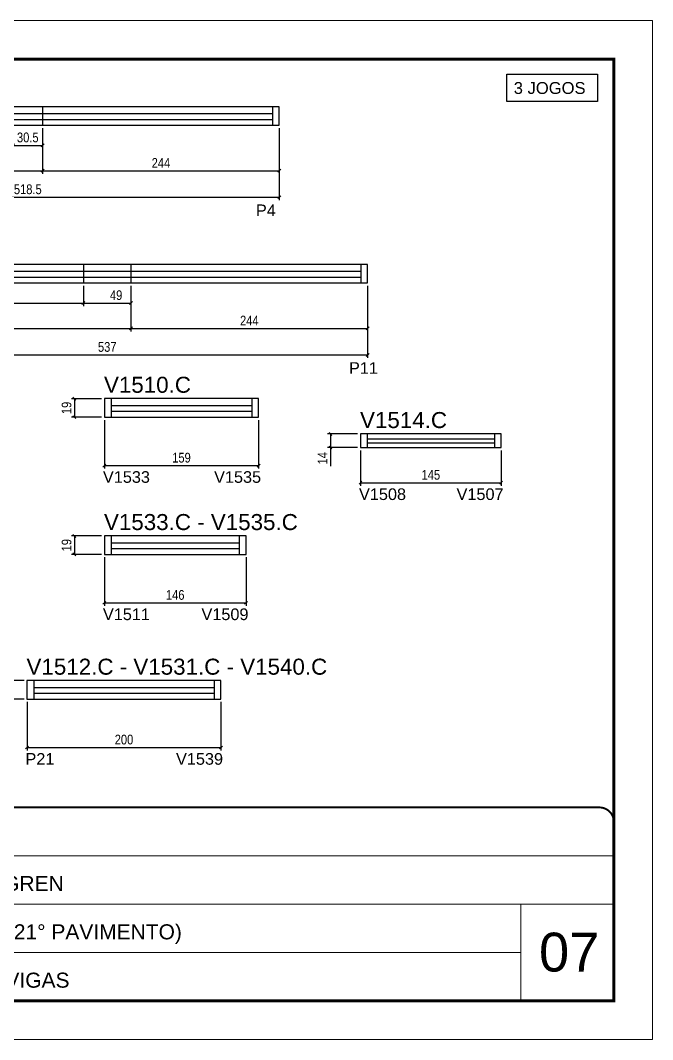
# Model space of a CAD drawing. Extents: x 1959 to 8212, y 239 to 4735.
# Drawn here: x 5975 to 6627, y 2537 to 3587 of the extents above; entities that cross this region are included whole.
import ezdxf

# ---------------------------------------------------------------- set-up
doc = ezdxf.new("R2010")
doc.units = 0
doc.linetypes.add('CONTINUO', pattern=[0])
doc.linetypes.add('DASHED', pattern=[0.75, 0.5, -0.25])
for name, color, linetype in [('5', 5, 'Continuous'), ('COTA', 241, 'Continuous'), ('NOMENCLATURA', 7, 'Continuous'), ('Painéis', 200, 'Continuous'), ('SARR_2.2x7', 40, 'Continuous'), ('SARR_EDITAR', 141, 'Continuous')]:
    doc.layers.add(name, color=color, linetype=linetype)
for name, color, linetype, lineweight in [('CARIMBO', 255, 'Continuous', 9), ('Folhas', 255, 'Continuous', 9), ('SARRAFO DE PRESSAO', 251, 'DASHED', 9)]:
    doc.layers.add(name, color=color, linetype=linetype, lineweight=lineweight)
doc.styles.add('ARIAL', font='arial.ttf')
doc.styles.add('COTA TECNICA', font='techl___.ttf', dxfattribs={"height": 10})
doc.styles.add('COTA TECNICA-50', font='techl___.ttf', dxfattribs={"height": 10})
doc.styles.get("Standard").update_dxf_attribs({"font": 'arial.ttf'})
doc.dimstyles.new('COTA PAINEL-50', dxfattribs={"dimtxt": 10, "dimasz": 3, "dimexe": 3, "dimexo": 3, "dimgap": 3, "dimtad": 1, "dimdec": 1, "dimzin": 12, "dimdsep": 46, "dimtxsty": 'COTA TECNICA-50', "dimblk1": 'OBLIQUE', "dimblk2": 'OBLIQUE', "dimsah": 1, "dimcen": 0.9, "dimclrd": 4, "dimclre": 4, "dimclrt": 240, "dimadec": 1, "dimazin": 3, "dimtfac": 1, "dimtdec": 1, "dimtmove": 0, "dimatfit": 3, "dimfxl": 1, "dimtolj": 1, "dimtzin": 12, "dimarcsym": 0})
doc.dimstyles.new('PAINEL', dxfattribs={"dimtxt": 10, "dimasz": 3, "dimexe": 3, "dimexo": 3, "dimgap": 3, "dimtad": 1, "dimdec": 1, "dimzin": 12, "dimdsep": 46, "dimtxsty": 'COTA TECNICA', "dimblk1": 'OBLIQUE', "dimblk2": 'OBLIQUE', "dimsah": 1, "dimcen": 0.9, "dimclrd": 4, "dimclre": 4, "dimclrt": 240, "dimadec": 1, "dimazin": 3, "dimtfac": 1, "dimtdec": 1, "dimtmove": 0, "dimatfit": 3, "dimfxl": 1, "dimtolj": 1, "dimtzin": 12, "dimarcsym": 0})

# ---------------------------------------------------------------- blocks, each defined once
blk = doc.blocks.new('9999999999')
at = {"color": 30, "linetype": 'CONTINUO'}
for p, q in [((98564.6, 34379.6), (99584, 34379.6)), ((98564.6, 34329.8), (99488, 34329.8)), ((99584, 34329.8), (99488, 34329.8)), ((99488, 34329.8), (99488, 34230.2)), ((98564.6, 34280), (99488, 34280))]:
    blk.add_line(p, q, dxfattribs=at)
at = {"color": 30, "linetype": 'CONTINUO', "const_width": 2}
blk.add_lwpolyline([(99584, 34230.2), (99584, 34414.4, 0.414214), (99569, 34429.4), (98229, 34429.4, 0.414214), (98214, 34414.4), (98214, 34245.2, 0.414214), (98229, 34230.2), (99584, 34230.2)], format="xyb", dxfattribs=at)
at = {"layer": 'Folhas'}
blk.add_lwpolyline([(98139, 34190.2), (99624, 34190.2), (99624, 35240.2), (98139, 35240.2)], close=True, dxfattribs=at)
at = {"layer": 'Folhas', "color": 30, "const_width": 3}
blk.add_lwpolyline([(98214, 34230.2), (99584, 34230.2), (99584, 35200.2), (98214, 35200.2)], close=True, dxfattribs=at)
at = {"color": 7, "linetype": 'Continuous', "ltscale": 5, "style": 'ARIAL'}
for s, p in [('LEAF LOEFGREN', (98837.7, 34343.3)), ('TIPO (7° AO 21° PAVIMENTO)', (98837.7, 34293.5)), ('FUNDO DE VIGAS', (98837.7, 34243.7))]:
    blk.add_text(s, height=15.483, dxfattribs=at).set_placement(p)
blk = doc.blocks.new('_Oblique')
at = {"color": 0, "linetype": 'ByBlock', "lineweight": -2}
blk.add_line((-0.5, -0.5), (0.5, 0.5), dxfattribs=at)
blk = doc.blocks.new('*D393')
at = {"layer": 'COTA', "color": 4, "linetype": 'ByBlock', "lineweight": -2, "transparency": 16777216}
for p, q in [((5723.8, 3475.6), (5723.8, 3401.5)), ((6242.3, 3475.6), (6242.3, 3401.5)), ((5723.8, 3404.5), (6242.3, 3404.5))]:
    blk.add_line(p, q, dxfattribs=at)
at = {"layer": 'Defpoints', "color": 0, "linetype": 'ByBlock', "transparency": 16777216}
for p in [(5723.8, 3478.6), (6242.3, 3478.6), (6242.3, 3404.5)]:
    blk.add_point(p, dxfattribs=at)
at = {"layer": 'COTA', "color": 4, "linetype": 'ByBlock', "lineweight": -2, "transparency": 16777216, "xscale": 3, "yscale": 3, "zscale": 3, "rotation": 180}
blk.add_blockref('_Oblique', (5723.8, 3404.5), dxfattribs=at)
at = {"layer": 'COTA', "color": 4, "linetype": 'ByBlock', "lineweight": -2, "transparency": 16777216, "xscale": 3, "yscale": 3, "zscale": 3}
blk.add_blockref('_Oblique', (6242.3, 3404.5), dxfattribs=at)
at = {"layer": 'COTA', "color": 240, "linetype": 'ByBlock', "transparency": 16777216, "insert": (5983, 3412.6), "char_height": 10, "attachment_point": 5, "style": 'COTA TECNICA-50'}
blk.add_mtext('\\A1;518.5', dxfattribs=at)
blk = doc.blocks.new('*D394')
at = {"layer": 'COTA', "color": 4, "lineweight": -2, "transparency": 16777216}
for p, q in [((5723.8, 3475.6), (5723.8, 3428.7)), ((5998.3, 3475.6), (5998.3, 3428.7)), ((5723.8, 3431.7), (5998.3, 3431.7))]:
    blk.add_line(p, q, dxfattribs=at)
at = {"layer": 'Defpoints', "color": 0, "transparency": 16777216}
for p in [(5723.8, 3478.6), (5998.3, 3478.6), (5998.3, 3431.7)]:
    blk.add_point(p, dxfattribs=at)
at = {"layer": 'COTA', "color": 4, "lineweight": -2, "transparency": 16777216, "xscale": 3, "yscale": 3, "zscale": 3, "rotation": 180}
blk.add_blockref('_Oblique', (5723.8, 3431.7), dxfattribs=at)
at = {"layer": 'COTA', "color": 4, "lineweight": -2, "transparency": 16777216, "xscale": 3, "yscale": 3, "zscale": 3}
blk.add_blockref('_Oblique', (5998.3, 3431.7), dxfattribs=at)
at = {"layer": 'COTA', "color": 240, "transparency": 16777216, "insert": (5861, 3439.8), "char_height": 10, "attachment_point": 5, "style": 'COTA TECNICA'}
blk.add_mtext('\\A1;274.5', dxfattribs=at)
blk = doc.blocks.new('*D395')
at = {"layer": 'COTA', "color": 4, "lineweight": -2, "transparency": 16777216}
for p, q in [((5998.3, 3475.6), (5998.3, 3428.7)), ((6242.3, 3475.6), (6242.3, 3428.7)), ((5998.3, 3431.7), (6242.3, 3431.7))]:
    blk.add_line(p, q, dxfattribs=at)
at = {"layer": 'Defpoints', "color": 0, "transparency": 16777216}
for p in [(5998.3, 3478.6), (6242.3, 3478.6), (6242.3, 3431.7)]:
    blk.add_point(p, dxfattribs=at)
at = {"layer": 'COTA', "color": 4, "lineweight": -2, "transparency": 16777216, "xscale": 3, "yscale": 3, "zscale": 3, "rotation": 180}
blk.add_blockref('_Oblique', (5998.3, 3431.7), dxfattribs=at)
at = {"layer": 'COTA', "color": 4, "lineweight": -2, "transparency": 16777216, "xscale": 3, "yscale": 3, "zscale": 3}
blk.add_blockref('_Oblique', (6242.3, 3431.7), dxfattribs=at)
at = {"layer": 'COTA', "color": 240, "transparency": 16777216, "insert": (6120.3, 3439.8), "char_height": 10, "attachment_point": 5, "style": 'COTA TECNICA'}
blk.add_mtext('\\A1;244', dxfattribs=at)
blk = doc.blocks.new('*D397')
at = {"layer": 'COTA', "color": 4, "lineweight": -2, "transparency": 16777216}
for p, q in [((5967.8, 3475.6), (5967.8, 3454.8)), ((5998.3, 3475.6), (5998.3, 3454.8)), ((5967.8, 3457.8), (5998.3, 3457.8))]:
    blk.add_line(p, q, dxfattribs=at)
at = {"layer": 'Defpoints', "color": 0, "transparency": 16777216}
for p in [(5967.8, 3478.6), (5998.3, 3478.6), (5998.3, 3457.8)]:
    blk.add_point(p, dxfattribs=at)
at = {"layer": 'COTA', "color": 4, "lineweight": -2, "transparency": 16777216, "xscale": 3, "yscale": 3, "zscale": 3, "rotation": 180}
blk.add_blockref('_Oblique', (5967.8, 3457.8), dxfattribs=at)
at = {"layer": 'COTA', "color": 4, "lineweight": -2, "transparency": 16777216, "xscale": 3, "yscale": 3, "zscale": 3}
blk.add_blockref('_Oblique', (5998.3, 3457.8), dxfattribs=at)
at = {"layer": 'COTA', "color": 240, "transparency": 16777216, "insert": (5983, 3466), "char_height": 10, "attachment_point": 5, "style": 'COTA TECNICA'}
blk.add_mtext('\\A1;30.5', dxfattribs=at)
blk = doc.blocks.new('*D404')
at = {"layer": 'COTA', "color": 4, "linetype": 'ByBlock', "lineweight": -2, "transparency": 16777216}
for p, q in [((5796.4, 3313.2), (5796.4, 3239)), ((6333.4, 3313.2), (6333.4, 3239)), ((5796.4, 3242), (6333.4, 3242))]:
    blk.add_line(p, q, dxfattribs=at)
at = {"layer": 'Defpoints', "color": 0, "linetype": 'ByBlock', "transparency": 16777216}
for p in [(5796.4, 3316.2), (6333.4, 3316.2), (6333.4, 3242)]:
    blk.add_point(p, dxfattribs=at)
at = {"layer": 'COTA', "color": 4, "linetype": 'ByBlock', "lineweight": -2, "transparency": 16777216, "xscale": 3, "yscale": 3, "zscale": 3, "rotation": 180}
blk.add_blockref('_Oblique', (5796.4, 3242), dxfattribs=at)
at = {"layer": 'COTA', "color": 4, "linetype": 'ByBlock', "lineweight": -2, "transparency": 16777216, "xscale": 3, "yscale": 3, "zscale": 3}
blk.add_blockref('_Oblique', (6333.4, 3242), dxfattribs=at)
at = {"layer": 'COTA', "color": 240, "linetype": 'ByBlock', "transparency": 16777216, "insert": (6064.9, 3250.2), "char_height": 10, "attachment_point": 5, "style": 'COTA TECNICA-50'}
blk.add_mtext('\\A1;537', dxfattribs=at)
blk = doc.blocks.new('*D405')
at = {"layer": 'COTA', "color": 4, "lineweight": -2, "transparency": 16777216}
for p, q in [((5796.4, 3313.2), (5796.4, 3266.3)), ((6089.4, 3313.2), (6089.4, 3266.3)), ((5796.4, 3269.3), (6089.4, 3269.3))]:
    blk.add_line(p, q, dxfattribs=at)
at = {"layer": 'Defpoints', "color": 0, "transparency": 16777216}
for p in [(5796.4, 3316.2), (6089.4, 3316.2), (6089.4, 3269.3)]:
    blk.add_point(p, dxfattribs=at)
at = {"layer": 'COTA', "color": 4, "lineweight": -2, "transparency": 16777216, "xscale": 3, "yscale": 3, "zscale": 3, "rotation": 180}
blk.add_blockref('_Oblique', (5796.4, 3269.3), dxfattribs=at)
at = {"layer": 'COTA', "color": 4, "lineweight": -2, "transparency": 16777216, "xscale": 3, "yscale": 3, "zscale": 3}
blk.add_blockref('_Oblique', (6089.4, 3269.3), dxfattribs=at)
at = {"layer": 'COTA', "color": 240, "transparency": 16777216, "insert": (5942.9, 3277.5), "char_height": 10, "attachment_point": 5, "style": 'COTA TECNICA'}
blk.add_mtext('\\A1;293', dxfattribs=at)
blk = doc.blocks.new('*D406')
at = {"layer": 'COTA', "color": 4, "lineweight": -2, "transparency": 16777216}
for p, q in [((6089.4, 3313.2), (6089.4, 3266.3)), ((6333.4, 3313.2), (6333.4, 3266.3)), ((6089.4, 3269.3), (6333.4, 3269.3))]:
    blk.add_line(p, q, dxfattribs=at)
at = {"layer": 'Defpoints', "color": 0, "transparency": 16777216}
for p in [(6089.4, 3316.2), (6333.4, 3316.2), (6333.4, 3269.3)]:
    blk.add_point(p, dxfattribs=at)
at = {"layer": 'COTA', "color": 4, "lineweight": -2, "transparency": 16777216, "xscale": 3, "yscale": 3, "zscale": 3, "rotation": 180}
blk.add_blockref('_Oblique', (6089.4, 3269.3), dxfattribs=at)
at = {"layer": 'COTA', "color": 4, "lineweight": -2, "transparency": 16777216, "xscale": 3, "yscale": 3, "zscale": 3}
blk.add_blockref('_Oblique', (6333.4, 3269.3), dxfattribs=at)
at = {"layer": 'COTA', "color": 240, "transparency": 16777216, "insert": (6211.4, 3277.4), "char_height": 10, "attachment_point": 5, "style": 'COTA TECNICA'}
blk.add_mtext('\\A1;244', dxfattribs=at)
blk = doc.blocks.new('*D402')
at = {"layer": 'COTA', "color": 4, "lineweight": -2, "transparency": 16777216}
for p, q in [((5796.4, 3313.2), (5796.4, 3292.4)), ((6040.4, 3313.2), (6040.4, 3292.4)), ((5796.4, 3295.4), (6040.4, 3295.4))]:
    blk.add_line(p, q, dxfattribs=at)
at = {"layer": 'Defpoints', "color": 0, "transparency": 16777216}
for p in [(5796.4, 3316.2), (6040.4, 3316.2), (6040.4, 3295.4)]:
    blk.add_point(p, dxfattribs=at)
at = {"layer": 'COTA', "color": 4, "lineweight": -2, "transparency": 16777216, "xscale": 3, "yscale": 3, "zscale": 3, "rotation": 180}
blk.add_blockref('_Oblique', (5796.4, 3295.4), dxfattribs=at)
at = {"layer": 'COTA', "color": 4, "lineweight": -2, "transparency": 16777216, "xscale": 3, "yscale": 3, "zscale": 3}
blk.add_blockref('_Oblique', (6040.4, 3295.4), dxfattribs=at)
at = {"layer": 'COTA', "color": 240, "transparency": 16777216, "insert": (5918.4, 3303.5), "char_height": 10, "attachment_point": 5, "style": 'COTA TECNICA'}
blk.add_mtext('\\A1;244', dxfattribs=at)
blk = doc.blocks.new('*D403')
at = {"layer": 'COTA', "color": 4, "lineweight": -2, "transparency": 16777216}
for p, q in [((6040.4, 3313.2), (6040.4, 3292.4)), ((6089.4, 3313.2), (6089.4, 3292.4)), ((6040.4, 3295.4), (6089.4, 3295.4))]:
    blk.add_line(p, q, dxfattribs=at)
at = {"layer": 'Defpoints', "color": 0, "transparency": 16777216}
for p in [(6040.4, 3316.2), (6089.4, 3316.2), (6089.4, 3295.4)]:
    blk.add_point(p, dxfattribs=at)
at = {"layer": 'COTA', "color": 4, "lineweight": -2, "transparency": 16777216, "xscale": 3, "yscale": 3, "zscale": 3, "rotation": 180}
blk.add_blockref('_Oblique', (6040.4, 3295.4), dxfattribs=at)
at = {"layer": 'COTA', "color": 4, "lineweight": -2, "transparency": 16777216, "xscale": 3, "yscale": 3, "zscale": 3}
blk.add_blockref('_Oblique', (6089.4, 3295.4), dxfattribs=at)
at = {"layer": 'COTA', "color": 240, "transparency": 16777216, "insert": (6074.1, 3303.5), "char_height": 10, "attachment_point": 5, "style": 'COTA TECNICA'}
blk.add_mtext('\\A1;49', dxfattribs=at)
blk = doc.blocks.new('*D453')
at = {"layer": 'COTA', "color": 4, "linetype": 'ByBlock', "lineweight": -2, "transparency": 16777216}
for p, q in [((6062, 3174.9), (6062, 3125)), ((6221, 3174.9), (6221, 3125)), ((6062, 3128), (6221, 3128))]:
    blk.add_line(p, q, dxfattribs=at)
at = {"layer": 'Defpoints', "color": 0, "linetype": 'ByBlock', "transparency": 16777216}
for p in [(6062, 3177.9), (6221, 3177.9), (6221, 3128)]:
    blk.add_point(p, dxfattribs=at)
at = {"layer": 'COTA', "color": 4, "linetype": 'ByBlock', "lineweight": -2, "transparency": 16777216, "xscale": 3, "yscale": 3, "zscale": 3, "rotation": 180}
blk.add_blockref('_Oblique', (6062, 3128), dxfattribs=at)
at = {"layer": 'COTA', "color": 4, "linetype": 'ByBlock', "lineweight": -2, "transparency": 16777216, "xscale": 3, "yscale": 3, "zscale": 3}
blk.add_blockref('_Oblique', (6221, 3128), dxfattribs=at)
at = {"layer": 'COTA', "color": 240, "linetype": 'ByBlock', "transparency": 16777216, "insert": (6141.5, 3136.1), "char_height": 10, "attachment_point": 5, "style": 'COTA TECNICA-50'}
blk.add_mtext('\\A1;159', dxfattribs=at)
blk = doc.blocks.new('*D454')
at = {"layer": 'COTA', "color": 4, "lineweight": -2, "transparency": 16777216}
for p, q in [((6059, 3196.9), (6028.1, 3196.9)), ((6031.1, 3196.9), (6031.1, 3177.9)), ((6059, 3177.9), (6028.1, 3177.9))]:
    blk.add_line(p, q, dxfattribs=at)
at = {"layer": 'Defpoints', "color": 0, "transparency": 16777216}
for p in [(6062, 3196.9), (6031.1, 3177.9), (6062, 3177.9)]:
    blk.add_point(p, dxfattribs=at)
at = {"layer": 'COTA', "color": 4, "lineweight": -2, "transparency": 16777216, "xscale": 3, "yscale": 3, "zscale": 3}
for p, rotation in [((6031.1, 3196.9), 90), ((6031.1, 3177.9), 270)]:
    blk.add_blockref('_Oblique', p, dxfattribs=dict(at, rotation=rotation))
at = {"layer": 'COTA', "color": 240, "transparency": 16777216, "insert": (6023, 3187.4), "char_height": 10, "attachment_point": 5, "rotation": 90, "style": 'COTA TECNICA'}
blk.add_mtext('\\A1;19', dxfattribs=at)
blk = doc.blocks.new('*D455')
at = {"layer": 'COTA', "color": 4, "linetype": 'ByBlock', "lineweight": -2, "transparency": 16777216}
for p, q in [((6062, 3033.5), (6062, 2983.6)), ((6208, 3033.5), (6208, 2983.6)), ((6062, 2986.6), (6208, 2986.6))]:
    blk.add_line(p, q, dxfattribs=at)
at = {"layer": 'Defpoints', "color": 0, "linetype": 'ByBlock', "transparency": 16777216}
for p in [(6062, 3036.5), (6208, 3036.5), (6208, 2986.6)]:
    blk.add_point(p, dxfattribs=at)
at = {"layer": 'COTA', "color": 4, "linetype": 'ByBlock', "lineweight": -2, "transparency": 16777216, "xscale": 3, "yscale": 3, "zscale": 3, "rotation": 180}
blk.add_blockref('_Oblique', (6062, 2986.6), dxfattribs=at)
at = {"layer": 'COTA', "color": 4, "linetype": 'ByBlock', "lineweight": -2, "transparency": 16777216, "xscale": 3, "yscale": 3, "zscale": 3}
blk.add_blockref('_Oblique', (6208, 2986.6), dxfattribs=at)
at = {"layer": 'COTA', "color": 240, "linetype": 'ByBlock', "transparency": 16777216, "insert": (6135, 2994.7), "char_height": 10, "attachment_point": 5, "style": 'COTA TECNICA-50'}
blk.add_mtext('\\A1;146', dxfattribs=at)
blk = doc.blocks.new('*D456')
at = {"layer": 'COTA', "color": 4, "lineweight": -2, "transparency": 16777216}
for p, q in [((6059, 3055.5), (6028.1, 3055.5)), ((6031.1, 3055.5), (6031.1, 3036.5)), ((6059, 3036.5), (6028.1, 3036.5))]:
    blk.add_line(p, q, dxfattribs=at)
at = {"layer": 'Defpoints', "color": 0, "transparency": 16777216}
for p in [(6062, 3055.5), (6031.1, 3036.5), (6062, 3036.5)]:
    blk.add_point(p, dxfattribs=at)
at = {"layer": 'COTA', "color": 4, "lineweight": -2, "transparency": 16777216, "xscale": 3, "yscale": 3, "zscale": 3}
for p, rotation in [((6031.1, 3055.5), 90), ((6031.1, 3036.5), 270)]:
    blk.add_blockref('_Oblique', p, dxfattribs=dict(at, rotation=rotation))
at = {"layer": 'COTA', "color": 240, "transparency": 16777216, "insert": (6023, 3046), "char_height": 10, "attachment_point": 5, "rotation": 90, "style": 'COTA TECNICA'}
blk.add_mtext('\\A1;19', dxfattribs=at)
blk = doc.blocks.new('*D464')
at = {"layer": 'COTA', "color": 4, "linetype": 'ByBlock', "lineweight": -2, "transparency": 16777216}
for p, q in [((5982.2, 2884.5), (5982.2, 2834.6)), ((6182.2, 2884.5), (6182.2, 2834.6)), ((5982.2, 2837.6), (6182.2, 2837.6))]:
    blk.add_line(p, q, dxfattribs=at)
at = {"layer": 'Defpoints', "color": 0, "linetype": 'ByBlock', "transparency": 16777216}
for p in [(5982.2, 2887.5), (6182.2, 2887.5), (6182.2, 2837.6)]:
    blk.add_point(p, dxfattribs=at)
at = {"layer": 'COTA', "color": 4, "linetype": 'ByBlock', "lineweight": -2, "transparency": 16777216, "xscale": 3, "yscale": 3, "zscale": 3, "rotation": 180}
blk.add_blockref('_Oblique', (5982.2, 2837.6), dxfattribs=at)
at = {"layer": 'COTA', "color": 4, "linetype": 'ByBlock', "lineweight": -2, "transparency": 16777216, "xscale": 3, "yscale": 3, "zscale": 3}
blk.add_blockref('_Oblique', (6182.2, 2837.6), dxfattribs=at)
at = {"layer": 'COTA', "color": 240, "linetype": 'ByBlock', "transparency": 16777216, "insert": (6082.2, 2845.7), "char_height": 10, "attachment_point": 5, "style": 'COTA TECNICA-50'}
blk.add_mtext('\\A1;200', dxfattribs=at)
blk = doc.blocks.new('*D465')
at = {"layer": 'COTA', "color": 4, "lineweight": -2, "transparency": 16777216}
for p, q in [((5979.2, 2906.5), (5948.2, 2906.5)), ((5951.2, 2906.5), (5951.2, 2887.5)), ((5979.2, 2887.5), (5948.2, 2887.5))]:
    blk.add_line(p, q, dxfattribs=at)
at = {"layer": 'Defpoints', "color": 0, "transparency": 16777216}
for p in [(5982.2, 2906.5), (5951.2, 2887.5), (5982.2, 2887.5)]:
    blk.add_point(p, dxfattribs=at)
at = {"layer": 'COTA', "color": 4, "lineweight": -2, "transparency": 16777216, "xscale": 3, "yscale": 3, "zscale": 3}
for p, rotation in [((5951.2, 2906.5), 90), ((5951.2, 2887.5), 270)]:
    blk.add_blockref('_Oblique', p, dxfattribs=dict(at, rotation=rotation))
at = {"layer": 'COTA', "color": 240, "transparency": 16777216, "insert": (5943.1, 2897), "char_height": 10, "attachment_point": 5, "rotation": 90, "style": 'COTA TECNICA'}
blk.add_mtext('\\A1;19', dxfattribs=at)
blk = doc.blocks.new('*D681')
at = {"layer": 'COTA', "color": 4, "linetype": 'ByBlock', "lineweight": -2, "transparency": 16777216}
for p, q in [((6326.1, 3143.6), (6326.1, 3107.3)), ((6471.1, 3143.6), (6471.1, 3107.3)), ((6326.1, 3110.3), (6471.1, 3110.3))]:
    blk.add_line(p, q, dxfattribs=at)
at = {"layer": 'Defpoints', "color": 0, "linetype": 'ByBlock', "transparency": 16777216}
for p in [(6326.1, 3146.6), (6471.1, 3146.6), (6471.1, 3110.3)]:
    blk.add_point(p, dxfattribs=at)
at = {"layer": 'COTA', "color": 4, "linetype": 'ByBlock', "lineweight": -2, "transparency": 16777216, "xscale": 3, "yscale": 3, "zscale": 3, "rotation": 180}
blk.add_blockref('_Oblique', (6326.1, 3110.3), dxfattribs=at)
at = {"layer": 'COTA', "color": 4, "linetype": 'ByBlock', "lineweight": -2, "transparency": 16777216, "xscale": 3, "yscale": 3, "zscale": 3}
blk.add_blockref('_Oblique', (6471.1, 3110.3), dxfattribs=at)
at = {"layer": 'COTA', "color": 240, "linetype": 'ByBlock', "transparency": 16777216, "insert": (6398.6, 3118.4), "char_height": 10, "attachment_point": 5, "style": 'COTA TECNICA-50'}
blk.add_mtext('\\A1;145', dxfattribs=at)
blk = doc.blocks.new('*D682')
at = {"layer": 'COTA', "color": 4, "lineweight": -2, "transparency": 16777216}
for p, q in [((6323.1, 3160.6), (6292.1, 3160.6)), ((6295.1, 3160.6), (6295.1, 3146.6)), ((6323.1, 3146.6), (6292.1, 3146.6)), ((6295.1, 3146.6), (6295.1, 3127.5))]:
    blk.add_line(p, q, dxfattribs=at)
at = {"layer": 'Defpoints', "color": 0, "transparency": 16777216}
for p in [(6326.1, 3160.6), (6295.1, 3146.6), (6326.1, 3146.6)]:
    blk.add_point(p, dxfattribs=at)
at = {"layer": 'COTA', "color": 4, "lineweight": -2, "transparency": 16777216, "xscale": 3, "yscale": 3, "zscale": 3}
for p, rotation in [((6295.1, 3160.6), 90), ((6295.1, 3146.6), 270)]:
    blk.add_blockref('_Oblique', p, dxfattribs=dict(at, rotation=rotation))
at = {"layer": 'COTA', "color": 240, "transparency": 16777216, "insert": (6287, 3135.5), "char_height": 10, "attachment_point": 5, "rotation": 90, "style": 'COTA TECNICA'}
blk.add_mtext('\\A1;14', dxfattribs=at)

msp = doc.modelspace()

# ---------------------------------------------------------------- linework, layer by layer
at = {"color": 0, "linetype": 'Continuous', "ltscale": 5}
msp.add_lwpolyline([(6477.06, 3531.17), (6570.31, 3531.17), (6570.31, 3502.94), (6477.06, 3502.94)], close=True, dxfattribs=at)
at = {"layer": 'Painéis', "linetype": 'ByBlock'}
for p, q in [((5998.27, 3497.6), (5998.27, 3478.6)), ((6040.38, 3335.17), (6040.38, 3316.17)), ((6089.38, 3335.17), (6089.38, 3316.17))]:
    msp.add_line(p, q, dxfattribs=at)
for points in [[(5723.77, 3497.6), (5723.77, 3478.6), (6242.27, 3478.6), (6242.27, 3497.6)], [(5796.38, 3335.17), (5796.38, 3316.17), (6333.38, 3316.17), (6333.38, 3335.17)], [(6062.05, 3196.94), (6062.05, 3177.94), (6221.05, 3177.94), (6221.05, 3196.94)], [(6326.06, 3160.59), (6326.06, 3146.59), (6471.06, 3146.59), (6471.06, 3160.59)], [(6062.05, 3055.52), (6062.05, 3036.52), (6208.05, 3036.52), (6208.05, 3055.52)], [(5982.16, 2906.52), (5982.16, 2887.52), (6182.16, 2887.52), (6182.16, 2906.52)]]:
    msp.add_lwpolyline(points, close=True, dxfattribs=at)
at = {"layer": 'SARR_2.2x7', "linetype": 'Continuous'}
for p, q in [((6235.27, 3497.6), (6235.27, 3478.6)), ((5730.77, 3490.6), (5998.27, 3490.6)), ((5998.27, 3490.6), (6235.27, 3490.6)), ((5730.77, 3484.6), (5998.27, 3484.6)), ((5998.27, 3484.6), (6235.27, 3484.6)), ((6326.38, 3335.17), (6326.38, 3316.17)), ((5803.38, 3328.17), (6089.38, 3328.17)), ((5803.38, 3322.17), (6089.38, 3322.17)), ((6089.38, 3328.17), (6326.38, 3328.17)), ((6089.38, 3322.17), (6326.38, 3322.17)), ((6069.05, 3196.94), (6069.05, 3177.94)), ((6214.05, 3196.94), (6214.05, 3177.94)), ((6069.05, 3189.94), (6214.05, 3189.94)), ((6069.05, 3183.94), (6214.05, 3183.94)), ((6333.06, 3160.59), (6333.06, 3146.59)), ((6464.06, 3160.59), (6464.06, 3146.59)), ((6069.05, 3055.52), (6069.05, 3036.52)), ((6201.05, 3055.52), (6201.05, 3036.52)), ((6069.05, 3048.52), (6201.05, 3048.52)), ((6069.05, 3042.52), (6201.05, 3042.52)), ((5989.16, 2906.52), (5989.16, 2887.52)), ((5989.16, 2899.52), (6175.16, 2899.52)), ((6175.16, 2906.52), (6175.16, 2887.52)), ((5989.16, 2893.52), (6175.16, 2893.52))]:
    msp.add_line(p, q, dxfattribs=at)
at = {"layer": 'SARR_EDITAR', "linetype": 'Continuous'}
for p, q in [((6333.06, 3155.59), (6464.06, 3155.59)), ((6333.06, 3151.59), (6464.06, 3151.59))]:
    msp.add_line(p, q, dxfattribs=at)

# ---------------------------------------------------------------- block references
at = {"layer": 'SARRAFO DE PRESSAO', "color": 6, "linetype": 'ByBlock'}
msp.add_blockref('9999999999', (-92996.71, -31653.56), dxfattribs=at)

# ---------------------------------------------------------------- texts
at = {"color": 0, "linetype": 'Continuous', "ltscale": 5, "style": 'ARIAL'}
msp.add_text('3 JOGOS', height=12.235, dxfattribs=at).set_placement((6484.04, 3510.86))
at = {"layer": '5', "linetype": 'Continuous'}
for s, p in [('P4', (6218.28, 3384.97)), ('P11', (6314.24, 3222.54)), ('V1533', (6060.5, 3110.24)), ('V1535', (6175.1, 3110.24)), ('V1508', (6324.51, 3092.53)), ('V1507', (6425.11, 3092.53)), ('V1511', (6060.5, 2968.82)), ('V1509', (6162.1, 2968.82)), ('P21', (5980.62, 2819.82)), ('V1539', (6135.85, 2819.82))]:
    msp.add_text(s, height=12, rotation=359.99996, dxfattribs=at).set_placement(p)
at = {"layer": 'CARIMBO', "style": 'ARIAL'}
msp.add_text('07', height=40, dxfattribs=at).set_placement((6510.13, 2606.79))
at = {"layer": 'NOMENCLATURA', "linetype": 'Continuous'}
for s, p in [('V1510.C', (6061.58, 3203)), ('V1514.C', (6325.59, 3166.65)), ('V1533.C - V1535.C', (6061.58, 3061.58)), ('V1512.C - V1531.C - V1540.C', (5981.7, 2912.58))]:
    msp.add_text(s, height=16.5, dxfattribs=at).set_placement(p)

# ---------------------------------------------------------------- dimensions: what is measured, and where the dimension line sits
at = {"layer": 'COTA', "color": 1, "linetype": 'ByBlock'}
for base, p1, p2, picture, middle in [((6242.27, 3404.45), (5723.77, 3478.6), (6242.27, 3478.6), '*D393', (5983.02, 3412.58)), ((6333.38, 3242.02), (5796.38, 3316.17), (6333.38, 3316.17), '*D404', (6064.88, 3250.24)), ((6221.05, 3127.99), (6062.05, 3177.94), (6221.05, 3177.94), '*D453', (6141.55, 3136.13)), ((6471.06, 3110.29), (6326.06, 3146.59), (6471.06, 3146.59), '*D681', (6398.56, 3118.4)), ((6208.05, 2986.58), (6062.05, 3036.52), (6208.05, 3036.52), '*D455', (6135.05, 2994.68)), ((6182.16, 2837.57), (5982.16, 2887.52), (6182.16, 2887.52), '*D464', (6082.16, 2845.68))]:
    dim = msp.add_linear_dim(base=base, p1=p1, p2=p2, dimstyle='COTA PAINEL-50', override={"dimarcsym": 1}, dxfattribs=at)
    dim.commit()
    dim.dimension.update_dxf_attribs({"geometry": picture, "text_midpoint": middle})
at = {"layer": 'COTA'}
for base, p1, p2, picture, middle in [((5998.27, 3431.72), (5723.77, 3478.6), (5998.27, 3478.6), '*D394', (5861.02, 3439.83)), ((6089.38, 3269.3), (5796.38, 3316.17), (6089.38, 3316.17), '*D405', (5942.88, 3277.54)), ((6040.38, 3295.38), (5796.38, 3316.17), (6040.38, 3316.17), '*D402', (5918.38, 3303.45))]:
    dim = msp.add_linear_dim(base=base, p1=p1, p2=p2, dimstyle='PAINEL', dxfattribs=at)
    dim.commit()
    dim.dimension.update_dxf_attribs({"geometry": picture, "text_midpoint": middle})
for base, p1, p2, picture, middle in [((5998.27, 3457.81), (5967.77, 3478.6), (5998.27, 3478.6), '*D397', (5983.02, 3457.81)), ((6089.38, 3295.38), (6040.38, 3316.17), (6089.38, 3316.17), '*D403', (6074.13, 3295.38))]:
    dim = msp.add_linear_dim(base=base, p1=p1, p2=p2, dimstyle='PAINEL', override={"dimtmove": 1}, dxfattribs=at)
    dim.commit()
    dim.dimension.update_dxf_attribs({"geometry": picture, "text_midpoint": middle, "dimtype": 160})
for base, p1, p2, picture, middle in [((6242.27, 3431.72), (5998.27, 3478.6), (6242.27, 3478.6), '*D395', (6120.27, 3439.8)), ((6333.38, 3269.3), (6089.38, 3316.17), (6333.38, 3316.17), '*D406', (6211.38, 3277.37))]:
    dim = msp.add_linear_dim(base=base, p1=p1, p2=p2, dimstyle='PAINEL', override={"dimtmove": 1}, dxfattribs=at)
    dim.commit()
    dim.dimension.update_dxf_attribs({"geometry": picture, "text_midpoint": middle})
for base, p1, p2, picture, middle in [((6031.07, 3177.94), (6062.05, 3196.94), (6062.05, 3177.94), '*D454', (6022.98, 3187.44)), ((6295.08, 3146.59), (6326.06, 3160.59), (6326.06, 3146.59), '*D682', (6287.01, 3135.54)), ((6031.07, 3036.52), (6062.05, 3055.52), (6062.05, 3036.52), '*D456', (6022.98, 3046.02)), ((5951.19, 2887.52), (5982.16, 2906.52), (5982.16, 2887.52), '*D465', (5943.1, 2897.02))]:
    dim = msp.add_linear_dim(base=base, p1=p1, p2=p2, angle=90, dimstyle='PAINEL', dxfattribs=at)
    dim.commit()
    dim.dimension.update_dxf_attribs({"geometry": picture, "text_midpoint": middle})

doc.saveas('drawing.dxf')
